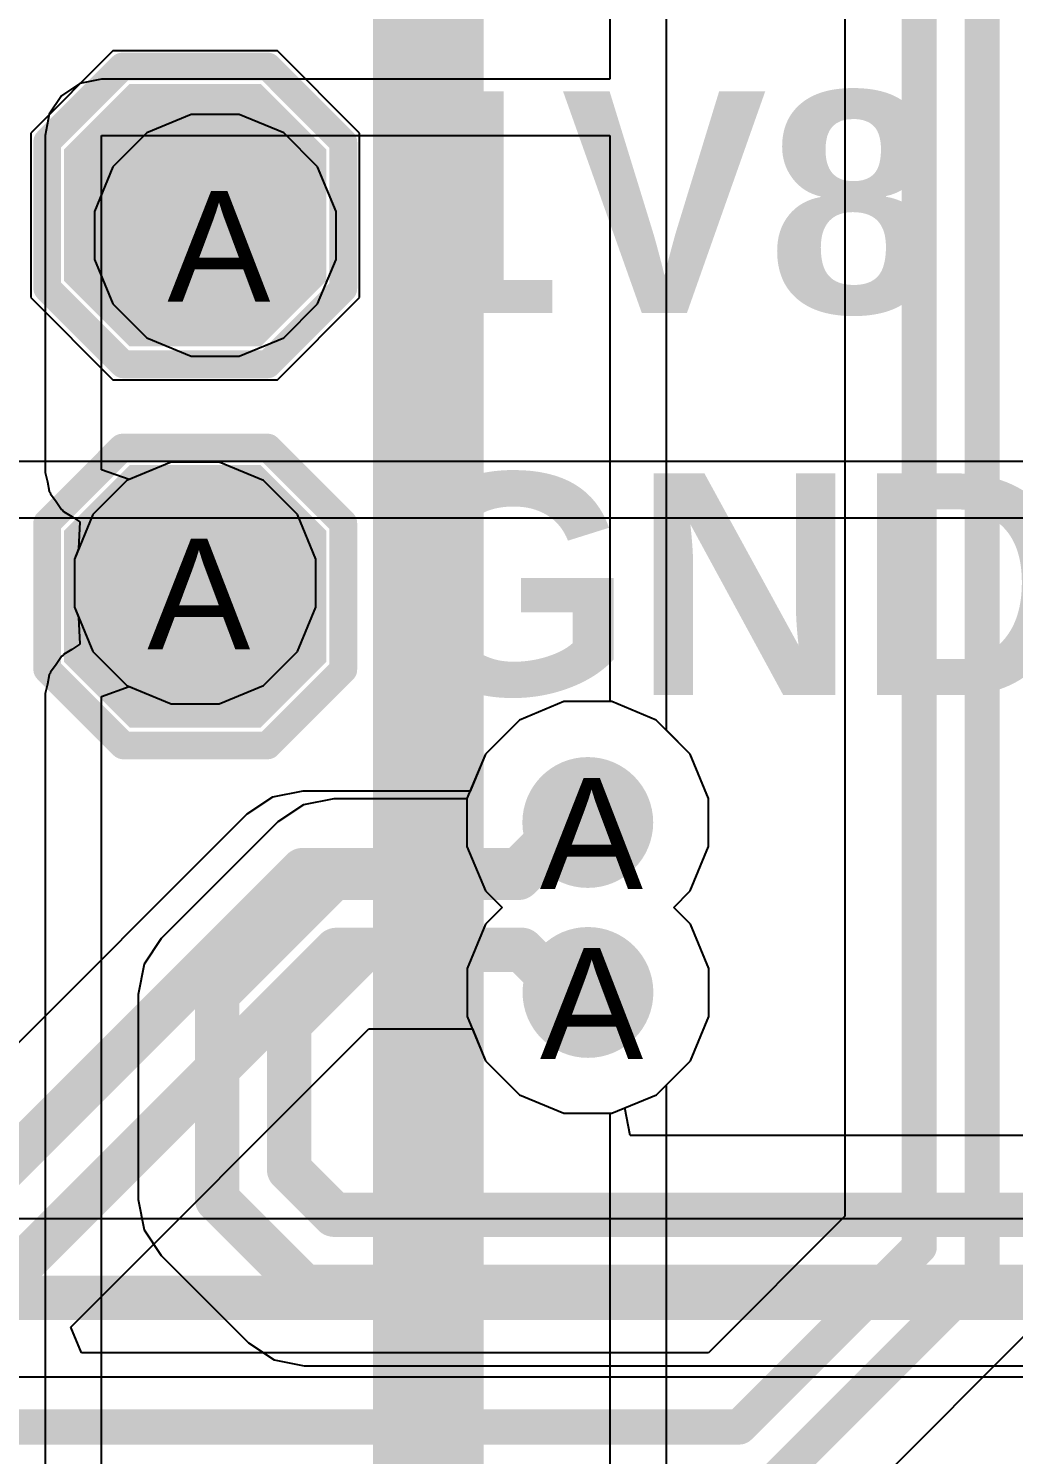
# Model space of a CAD drawing. Header units: inches. Extents: x 0 to 5271, y 0 to 5417.
# Drawn here: x 30.78 to 35.3, y 85.01 to 91.55 of the extents above; entities that cross this region are included whole.
import ezdxf

# ---------------------------------------------------------------- set-up
doc = ezdxf.new("R2010")
doc.units = ezdxf.units.IN
for name, color, linetype in [('Bottom Layer', 5, 'Continuous'), ('Drill Drawing', 1, 'Continuous'), ('L2_GND1', 16, 'Continuous'), ('L3_SIG1', 76, 'Continuous'), ('L4_PWR', 90, 'Continuous'), ('L5_GND2', 156, 'Continuous'), ('L6_SIG2', 130, 'Continuous'), ('L7_GND3', 216, 'Continuous'), ('Top Layer', 1, 'Continuous'), ('Top Overlay', 2, 'Continuous'), ('Top Paste', 8, 'Continuous'), ('Top Solder', 216, 'Continuous'), ('Via Holes', 16, 'Continuous')]:
    doc.layers.add(name, color=color, linetype=linetype)
doc.styles.add('Arial', font='', dxfattribs={"height": 0.2})
doc.styles.add('Arial_Bold', font='', dxfattribs={"height": 0.2})
doc.styles.get('Arial').set_extended_font_data('Arial')
doc.styles.get('Arial_Bold').set_extended_font_data('Arial', bold=True)

# ---------------------------------------------------------------- blocks, each defined once
blk = doc.blocks.new('T____________0_5___202')
at = {"layer": 'Top Layer'}
blk.add_hatch(color=1, dxfattribs=at).paths.add_polyline_path([(0.25, 0.5), (-0.25, 0.5), (-0.5, 0.25), (-0.5, -0.25), (-0.25, -0.5), (0.25, -0.5), (0.5, -0.25), (0.5, 0.25)])
at = {"layer": 'Top Paste'}
blk.add_hatch(color=8, dxfattribs=at).paths.add_polyline_path([(0.25, 0.5), (-0.25, 0.5), (-0.5, 0.25), (-0.5, -0.25), (-0.25, -0.5), (0.25, -0.5), (0.5, -0.25), (0.5, 0.25)])
at = {"layer": 'Top Solder'}
blk.add_hatch(color=216, dxfattribs=at).paths.add_polyline_path([(0.3008, 0.6016), (-0.3008, 0.6016), (-0.6016, 0.3008), (-0.6016, -0.3008), (-0.3008, -0.6016), (0.3008, -0.6016), (0.6016, -0.3008), (0.6016, 0.3008)])
at = {"layer": 'Top Overlay'}
for points in [[(-0.6818, 0.3331, 0.127, 0.127, 0), (-0.3355, 0.6795, 0.127, 0.127, 0)], [(0.3365, 0.6795, 0.127, 0.127, 0), (-0.3355, 0.6795, 0.127, 0.127, 0)], [(0.6837, 0.3323, 0.127, 0.127, 0), (0.3365, 0.6795, 0.127, 0.127, 0)], [(-0.6818, -0.3342, 0.127, 0.127, 0), (-0.6818, 0.3331, 0.127, 0.127, 0)], [(0.6837, -0.3298, 0.127, 0.127, 0), (0.6837, 0.3323, 0.127, 0.127, 0)], [(-0.3374, -0.6786, 0.127, 0.127, 0), (-0.6818, -0.3342, 0.127, 0.127, 0)], [(0.3349, -0.6786, 0.127, 0.127, 0), (0.6837, -0.3298, 0.127, 0.127, 0)], [(0.3349, -0.6786, 0.127, 0.127, 0), (-0.3374, -0.6786, 0.127, 0.127, 0)]]:
    blk.add_lwpolyline(points, format="xyseb", dxfattribs=at)
for points in [[(-0.3673, 0.6795, 0.0635, 0.0635, 1), (-0.3038, 0.6795, 0.0635, 0.0635, 1)], [(-0.3673, 0.6795, 0.0635, 0.0635, 1), (-0.3038, 0.6795, 0.0635, 0.0635, 1)], [(0.3047, 0.6795, 0.0635, 0.0635, 1), (0.3682, 0.6795, 0.0635, 0.0635, 1)], [(0.3047, 0.6795, 0.0635, 0.0635, 1), (0.3682, 0.6795, 0.0635, 0.0635, 1)], [(-0.7136, 0.3331, 0.0635, 0.0635, 1), (-0.6501, 0.3331, 0.0635, 0.0635, 1)], [(-0.7136, 0.3331, 0.0635, 0.0635, 1), (-0.6501, 0.3331, 0.0635, 0.0635, 1)], [(0.6519, 0.3323, 0.0635, 0.0635, 1), (0.7154, 0.3323, 0.0635, 0.0635, 1)], [(0.6519, 0.3323, 0.0635, 0.0635, 1), (0.7154, 0.3323, 0.0635, 0.0635, 1)], [(-0.7136, -0.3342, 0.0635, 0.0635, 1), (-0.6501, -0.3342, 0.0635, 0.0635, 1)], [(-0.7136, -0.3342, 0.0635, 0.0635, 1), (-0.6501, -0.3342, 0.0635, 0.0635, 1)], [(0.6519, -0.3298, 0.0635, 0.0635, 1), (0.7154, -0.3298, 0.0635, 0.0635, 1)], [(0.6519, -0.3298, 0.0635, 0.0635, 1), (0.7154, -0.3298, 0.0635, 0.0635, 1)], [(-0.3692, -0.6786, 0.0635, 0.0635, 1), (-0.3057, -0.6786, 0.0635, 0.0635, 1)], [(-0.3692, -0.6786, 0.0635, 0.0635, 1), (-0.3057, -0.6786, 0.0635, 0.0635, 1)], [(0.3031, -0.6786, 0.0635, 0.0635, 1), (0.3666, -0.6786, 0.0635, 0.0635, 1)], [(0.3031, -0.6786, 0.0635, 0.0635, 1), (0.3666, -0.6786, 0.0635, 0.0635, 1)]]:
    blk.add_lwpolyline(points, format="xyseb", close=True, dxfattribs=at)
blk = doc.blocks.new('T____________0_5___203')
at = {"layer": 'Top Layer'}
blk.add_hatch(color=1, dxfattribs=at).paths.add_polyline_path([(0.25, 0.5), (-0.25, 0.5), (-0.5, 0.25), (-0.5, -0.25), (-0.25, -0.5), (0.25, -0.5), (0.5, -0.25), (0.5, 0.25)])
at = {"layer": 'Top Paste'}
blk.add_hatch(color=8, dxfattribs=at).paths.add_polyline_path([(0.25, 0.5), (-0.25, 0.5), (-0.5, 0.25), (-0.5, -0.25), (-0.25, -0.5), (0.25, -0.5), (0.5, -0.25), (0.5, 0.25)])
at = {"layer": 'Top Solder'}
blk.add_hatch(color=216, dxfattribs=at).paths.add_polyline_path([(0.3008, 0.6016), (-0.3008, 0.6016), (-0.6016, 0.3008), (-0.6016, -0.3008), (-0.3008, -0.6016), (0.3008, -0.6016), (0.6016, -0.3008), (0.6016, 0.3008)])
at = {"layer": 'Top Overlay'}
for points in [[(-0.6819, 0.3331, 0.127, 0.127, 0), (-0.3355, 0.6795, 0.127, 0.127, 0)], [(0.3365, 0.6795, 0.127, 0.127, 0), (-0.3355, 0.6795, 0.127, 0.127, 0)], [(0.6836, 0.3323, 0.127, 0.127, 0), (0.3365, 0.6795, 0.127, 0.127, 0)], [(-0.6819, -0.3342, 0.127, 0.127, 0), (-0.6819, 0.3331, 0.127, 0.127, 0)], [(0.6836, -0.3298, 0.127, 0.127, 0), (0.6836, 0.3323, 0.127, 0.127, 0)], [(-0.3374, -0.6786, 0.127, 0.127, 0), (-0.6819, -0.3342, 0.127, 0.127, 0)], [(0.3349, -0.6786, 0.127, 0.127, 0), (0.6836, -0.3298, 0.127, 0.127, 0)], [(0.3349, -0.6786, 0.127, 0.127, 0), (-0.3374, -0.6786, 0.127, 0.127, 0)]]:
    blk.add_lwpolyline(points, format="xyseb", dxfattribs=at)
for points in [[(-0.3673, 0.6795, 0.0635, 0.0635, 1), (-0.3038, 0.6795, 0.0635, 0.0635, 1)], [(-0.3673, 0.6795, 0.0635, 0.0635, 1), (-0.3038, 0.6795, 0.0635, 0.0635, 1)], [(0.3048, 0.6795, 0.0635, 0.0635, 1), (0.3683, 0.6795, 0.0635, 0.0635, 1)], [(0.3048, 0.6795, 0.0635, 0.0635, 1), (0.3683, 0.6795, 0.0635, 0.0635, 1)], [(-0.7136, 0.3331, 0.0635, 0.0635, 1), (-0.6501, 0.3331, 0.0635, 0.0635, 1)], [(-0.7136, 0.3331, 0.0635, 0.0635, 1), (-0.6501, 0.3331, 0.0635, 0.0635, 1)], [(0.6519, 0.3323, 0.0635, 0.0635, 1), (0.7154, 0.3323, 0.0635, 0.0635, 1)], [(0.6519, 0.3323, 0.0635, 0.0635, 1), (0.7154, 0.3323, 0.0635, 0.0635, 1)], [(-0.7136, -0.3342, 0.0635, 0.0635, 1), (-0.6501, -0.3342, 0.0635, 0.0635, 1)], [(-0.7136, -0.3342, 0.0635, 0.0635, 1), (-0.6501, -0.3342, 0.0635, 0.0635, 1)], [(0.6519, -0.3298, 0.0635, 0.0635, 1), (0.7154, -0.3298, 0.0635, 0.0635, 1)], [(0.6519, -0.3298, 0.0635, 0.0635, 1), (0.7154, -0.3298, 0.0635, 0.0635, 1)], [(-0.3691, -0.6786, 0.0635, 0.0635, 1), (-0.3056, -0.6786, 0.0635, 0.0635, 1)], [(-0.3691, -0.6786, 0.0635, 0.0635, 1), (-0.3056, -0.6786, 0.0635, 0.0635, 1)], [(0.3031, -0.6786, 0.0635, 0.0635, 1), (0.3666, -0.6786, 0.0635, 0.0635, 1)], [(0.3031, -0.6786, 0.0635, 0.0635, 1), (0.3666, -0.6786, 0.0635, 0.0635, 1)]]:
    blk.add_lwpolyline(points, format="xyseb", close=True, dxfattribs=at)

msp = doc.modelspace()

# ---------------------------------------------------------------- hatches: boundary and pattern name
at = {"layer": 'Bottom Layer'}
h = msp.add_hatch(color=5, dxfattribs=at)
edge = h.paths.add_edge_path()
edge.add_arc((31.6369, 90.5967), 0.3, 0, 360)
h = msp.add_hatch(color=5, dxfattribs=at)
edge = h.paths.add_edge_path()
edge.add_arc((31.5447, 89.0025), 0.3, 0, 360)
h = msp.add_hatch(color=5, dxfattribs=at)
edge = h.paths.add_edge_path()
edge.add_arc((33.3454, 87.9046), 0.3, 0, 360)
h = msp.add_hatch(color=5, dxfattribs=at)
edge = h.paths.add_edge_path()
edge.add_arc((33.3462, 87.1253), 0.3, 0, 360)
at = {"layer": 'L2_GND1'}
h = msp.add_hatch(color=16, dxfattribs=at)
edge = h.paths.add_edge_path()
edge.add_arc((31.6369, 90.5967), 0.3, 0, 360)
h = msp.add_hatch(color=16, dxfattribs=at)
edge = h.paths.add_edge_path()
edge.add_arc((31.5447, 89.0025), 0.3, 0, 360)
h = msp.add_hatch(color=16, dxfattribs=at)
edge = h.paths.add_edge_path()
edge.add_arc((33.3454, 87.9046), 0.3, 0, 360)
h = msp.add_hatch(color=16, dxfattribs=at)
edge = h.paths.add_edge_path()
edge.add_arc((33.3462, 87.1253), 0.3, 0, 360)
at = {"layer": 'L3_SIG1'}
h = msp.add_hatch(color=76, dxfattribs=at)
edge = h.paths.add_edge_path()
edge.add_arc((31.6369, 90.5967), 0.3, 0, 360)
h = msp.add_hatch(color=76, dxfattribs=at)
edge = h.paths.add_edge_path()
edge.add_arc((31.5447, 89.0025), 0.3, 0, 360)
h = msp.add_hatch(color=76, dxfattribs=at)
edge = h.paths.add_edge_path()
edge.add_arc((33.3454, 87.9046), 0.3, 0, 360)
h = msp.add_hatch(color=76, dxfattribs=at)
edge = h.paths.add_edge_path()
edge.add_arc((33.3462, 87.1253), 0.3, 0, 360)
at = {"layer": 'L4_PWR'}
h = msp.add_hatch(color=90, dxfattribs=at)
edge = h.paths.add_edge_path()
edge.add_arc((31.6369, 90.5967), 0.3, 0, 360)
h = msp.add_hatch(color=90, dxfattribs=at)
edge = h.paths.add_edge_path()
edge.add_arc((31.5447, 89.0025), 0.3, 0, 360)
h = msp.add_hatch(color=90, dxfattribs=at)
edge = h.paths.add_edge_path()
edge.add_arc((33.3454, 87.9046), 0.3, 0, 360)
h = msp.add_hatch(color=90, dxfattribs=at)
edge = h.paths.add_edge_path()
edge.add_arc((33.3462, 87.1253), 0.3, 0, 360)
at = {"layer": 'L5_GND2'}
h = msp.add_hatch(color=156, dxfattribs=at)
edge = h.paths.add_edge_path()
edge.add_arc((31.6369, 90.5967), 0.3, 0, 360)
h = msp.add_hatch(color=156, dxfattribs=at)
edge = h.paths.add_edge_path()
edge.add_arc((31.5447, 89.0025), 0.3, 0, 360)
h = msp.add_hatch(color=156, dxfattribs=at)
edge = h.paths.add_edge_path()
edge.add_arc((33.3454, 87.9046), 0.3, 0, 360)
h = msp.add_hatch(color=156, dxfattribs=at)
edge = h.paths.add_edge_path()
edge.add_arc((33.3462, 87.1253), 0.3, 0, 360)
at = {"layer": 'L6_SIG2'}
h = msp.add_hatch(color=130, dxfattribs=at)
edge = h.paths.add_edge_path()
edge.add_arc((31.6369, 90.5967), 0.3, 0, 360)
h = msp.add_hatch(color=130, dxfattribs=at)
edge = h.paths.add_edge_path()
edge.add_arc((31.5447, 89.0025), 0.3, 0, 360)
h = msp.add_hatch(color=130, dxfattribs=at)
edge = h.paths.add_edge_path()
edge.add_arc((33.3454, 87.9046), 0.3, 0, 360)
h = msp.add_hatch(color=130, dxfattribs=at)
edge = h.paths.add_edge_path()
edge.add_arc((33.3462, 87.1253), 0.3, 0, 360)
at = {"layer": 'L7_GND3'}
h = msp.add_hatch(color=216, dxfattribs=at)
edge = h.paths.add_edge_path()
edge.add_arc((31.6369, 90.5967), 0.3, 0, 360)
h = msp.add_hatch(color=216, dxfattribs=at)
edge = h.paths.add_edge_path()
edge.add_arc((31.5447, 89.0025), 0.3, 0, 360)
h = msp.add_hatch(color=216, dxfattribs=at)
edge = h.paths.add_edge_path()
edge.add_arc((33.3454, 87.9046), 0.3, 0, 360)
h = msp.add_hatch(color=216, dxfattribs=at)
edge = h.paths.add_edge_path()
edge.add_arc((33.3462, 87.1253), 0.3, 0, 360)
at = {"layer": 'Top Layer'}
h = msp.add_hatch(color=1, dxfattribs=at)
edge = h.paths.add_edge_path()
edge.add_arc((31.6369, 90.5967), 0.3, 0, 360)
h = msp.add_hatch(color=1, dxfattribs=at)
edge = h.paths.add_edge_path()
edge.add_arc((31.5447, 89.0025), 0.3, 0, 360)
h = msp.add_hatch(color=1, dxfattribs=at)
edge = h.paths.add_edge_path()
edge.add_arc((33.3454, 87.9046), 0.3, 0, 360)
h = msp.add_hatch(color=1, dxfattribs=at)
edge = h.paths.add_edge_path()
edge.add_arc((33.3462, 87.1253), 0.3, 0, 360)
at = {"layer": 'Via Holes'}
h = msp.add_hatch(color=7, dxfattribs=at)
edge = h.paths.add_edge_path()
edge.add_arc((31.6369, 90.5967), 0.15, 0, 360)
h = msp.add_hatch(color=7, dxfattribs=at)
edge = h.paths.add_edge_path()
edge.add_arc((31.5447, 89.0025), 0.15, 0, 360)
h = msp.add_hatch(color=7, dxfattribs=at)
edge = h.paths.add_edge_path()
edge.add_arc((33.3454, 87.9046), 0.15, 0, 360)
h = msp.add_hatch(color=7, dxfattribs=at)
edge = h.paths.add_edge_path()
edge.add_arc((33.3462, 87.1253), 0.15, 0, 360)

# ---------------------------------------------------------------- linework, layer by layer
at = {"layer": 'Bottom Layer'}
for p, q in [((31.5267, 91.1507), (31.3231, 91.0664)), ((31.7471, 91.1507), (31.5267, 91.1507)), ((31.9507, 91.0664), (31.7471, 91.1507)), ((31.3231, 91.0664), (31.1672, 90.9106)), ((32.1065, 90.9106), (31.9507, 91.0664)), ((31.1672, 90.9106), (31.0829, 90.7069)), ((32.1909, 90.7069), (32.1065, 90.9106)), ((31.0829, 90.7069), (31.0829, 90.4865)), ((32.1909, 90.4865), (32.1909, 90.7069)), ((31.0829, 90.4865), (31.1672, 90.2829)), ((32.1065, 90.2829), (32.1909, 90.4865)), ((31.1672, 90.2829), (31.3231, 90.1271)), ((31.9507, 90.1271), (32.1065, 90.2829)), ((31.3231, 90.1271), (31.5267, 90.0427)), ((31.7471, 90.0427), (31.9507, 90.1271)), ((31.5267, 90.0427), (31.7471, 90.0427)), ((33.2352, 88.4586), (33.0316, 88.3743)), ((33.4556, 88.4586), (33.2352, 88.4586)), ((33.6592, 88.3743), (33.4556, 88.4586)), ((33.0316, 88.3743), (32.8757, 88.2184)), ((33.8151, 88.2184), (33.6592, 88.3743)), ((32.8757, 88.2184), (32.7914, 88.0148)), ((33.8994, 88.0148), (33.8151, 88.2184)), ((32.1802, 88.0134), (32.0414, 87.9858)), ((32.7914, 88.0134), (32.1802, 88.0134)), ((32.1802, 88.0134), (32.1802, 88.0134)), ((32.7914, 88.0148), (32.7914, 88.0134)), ((33.8994, 87.7944), (33.8994, 88.0148)), ((32.0414, 87.9858), (31.9238, 87.9072)), ((31.9238, 87.9072), (31.3891, 87.3725)), ((31.9238, 87.9072), (31.9238, 87.9072)), ((33.8151, 87.5908), (33.8994, 87.7944)), ((33.7396, 87.5153), (33.8151, 87.5908)), ((33.8159, 87.4391), (33.7396, 87.5153)), ((33.9002, 87.2355), (33.8159, 87.4391)), ((31.3891, 87.3725), (31.3105, 87.2548)), ((31.3105, 87.2548), (31.2829, 87.1161)), ((33.9002, 87.0151), (33.9002, 87.2355)), ((31.2829, 87.1161), (31.2829, 87.1161)), ((31.2829, 87.1161), (31.2829, 86.1754)), ((33.8159, 86.8114), (33.9002, 87.0151)), ((33.66, 86.6556), (33.8159, 86.8114)), ((33.5151, 86.5956), (33.66, 86.6556)), ((33.5403, 86.4686), (33.5151, 86.5956)), ((36.4793, 86.4686), (33.5403, 86.4686)), ((31.2829, 86.1754), (31.2829, 86.1754)), ((31.2829, 86.1754), (31.3105, 86.0367)), ((31.3105, 86.0367), (31.3891, 85.919)), ((31.3891, 85.919), (31.7886, 85.5194)), ((31.7886, 85.5194), (31.7887, 85.5194)), ((31.7887, 85.5194), (31.9063, 85.4408)), ((31.9063, 85.4408), (32.045, 85.4132)), ((32.045, 85.4132), (32.045, 85.4132)), ((32.045, 85.4132), (39.342, 85.4132))]:
    msp.add_line(p, q, dxfattribs=at)
for points in [[(33.028, 87.6508, 0.2032, 0.2032, 0), (33.2817, 87.9046, 0.2032, 0.2032, 0)], [(33.2817, 87.9046, 0.2032, 0.2032, 0), (33.3454, 87.9046, 0.2032, 0.2032, 0)], [(31.6454, 87.1161, 0.2032, 0.2032, 0), (32.1802, 87.6508, 0.2032, 0.2032, 0)], [(32.1802, 87.6508, 0.2032, 0.2032, 0), (33.028, 87.6508, 0.2032, 0.2032, 0)], [(31.9756, 86.9793, 0.2032, 0.2032, 0), (32.3169, 87.3206, 0.2032, 0.2032, 0)], [(32.3169, 87.3206, 0.2032, 0.2032, 0), (33.0435, 87.3206, 0.2032, 0.2032, 0)], [(33.0435, 87.3206, 0.2032, 0.2032, 0), (33.2388, 87.1253, 0.2032, 0.2032, 0)], [(33.2388, 87.1253, 0.2032, 0.2032, 0), (33.3462, 87.1253, 0.2032, 0.2032, 0)], [(31.6454, 86.1754, 0.2032, 0.2032, 0), (31.6454, 87.1161, 0.2032, 0.2032, 0)], [(31.9756, 86.3122, 0.2032, 0.2032, 0), (31.9756, 86.9793, 0.2032, 0.2032, 0)], [(31.9756, 86.3122, 0.2032, 0.2032, 0), (32.1818, 86.106, 0.2032, 0.2032, 0)], [(31.6454, 86.1754, 0.2032, 0.2032, 0), (32.045, 85.7758, 0.2032, 0.2032, 0)], [(32.1818, 86.106, 0.2032, 0.2032, 0), (39.629, 86.106, 0.2032, 0.2032, 0)], [(32.045, 85.7758, 0.2032, 0.2032, 0), (39.4922, 85.7758, 0.2032, 0.2032, 0)]]:
    msp.add_lwpolyline(points, format="xyseb", dxfattribs=at)
for points in [[(33.2309, 87.9046, 0.1016, 0.1016, 1), (33.3325, 87.9046, 0.1016, 0.1016, 1)], [(33.2309, 87.9046, 0.1016, 0.1016, 1), (33.3325, 87.9046, 0.1016, 0.1016, 1)], [(33.2946, 87.9046, 0.1016, 0.1016, 1), (33.3962, 87.9046, 0.1016, 0.1016, 1)], [(32.1294, 87.6508, 0.1016, 0.1016, 1), (32.231, 87.6508, 0.1016, 0.1016, 1)], [(32.1294, 87.6508, 0.1016, 0.1016, 1), (32.231, 87.6508, 0.1016, 0.1016, 1)], [(32.9772, 87.6508, 0.1016, 0.1016, 1), (33.0788, 87.6508, 0.1016, 0.1016, 1)], [(32.9772, 87.6508, 0.1016, 0.1016, 1), (33.0788, 87.6508, 0.1016, 0.1016, 1)], [(32.2661, 87.3206, 0.1016, 0.1016, 1), (32.3677, 87.3206, 0.1016, 0.1016, 1)], [(32.2661, 87.3206, 0.1016, 0.1016, 1), (32.3677, 87.3206, 0.1016, 0.1016, 1)], [(32.9927, 87.3206, 0.1016, 0.1016, 1), (33.0943, 87.3206, 0.1016, 0.1016, 1)], [(32.9927, 87.3206, 0.1016, 0.1016, 1), (33.0943, 87.3206, 0.1016, 0.1016, 1)], [(33.188, 87.1253, 0.1016, 0.1016, 1), (33.2896, 87.1253, 0.1016, 0.1016, 1)], [(33.188, 87.1253, 0.1016, 0.1016, 1), (33.2896, 87.1253, 0.1016, 0.1016, 1)], [(33.2954, 87.1253, 0.1016, 0.1016, 1), (33.397, 87.1253, 0.1016, 0.1016, 1)], [(31.5946, 87.1161, 0.1016, 0.1016, 1), (31.6962, 87.1161, 0.1016, 0.1016, 1)], [(31.5946, 87.1161, 0.1016, 0.1016, 1), (31.6962, 87.1161, 0.1016, 0.1016, 1)], [(31.9248, 86.9793, 0.1016, 0.1016, 1), (32.0264, 86.9793, 0.1016, 0.1016, 1)], [(31.9248, 86.9793, 0.1016, 0.1016, 1), (32.0264, 86.9793, 0.1016, 0.1016, 1)], [(31.9248, 86.3122, 0.1016, 0.1016, 1), (32.0264, 86.3122, 0.1016, 0.1016, 1)], [(31.9248, 86.3122, 0.1016, 0.1016, 1), (32.0264, 86.3122, 0.1016, 0.1016, 1)], [(31.5946, 86.1754, 0.1016, 0.1016, 1), (31.6962, 86.1754, 0.1016, 0.1016, 1)], [(31.5946, 86.1754, 0.1016, 0.1016, 1), (31.6962, 86.1754, 0.1016, 0.1016, 1)], [(32.131, 86.106, 0.1016, 0.1016, 1), (32.2326, 86.106, 0.1016, 0.1016, 1)], [(32.131, 86.106, 0.1016, 0.1016, 1), (32.2326, 86.106, 0.1016, 0.1016, 1)], [(31.9942, 85.7758, 0.1016, 0.1016, 1), (32.0958, 85.7758, 0.1016, 0.1016, 1)], [(31.9942, 85.7758, 0.1016, 0.1016, 1), (32.0958, 85.7758, 0.1016, 0.1016, 1)]]:
    msp.add_lwpolyline(points, format="xyseb", close=True, dxfattribs=at)
at = {"layer": 'L2_GND1'}
for p, q in [((31.5267, 91.1507), (31.3231, 91.0664)), ((31.7471, 91.1507), (31.5267, 91.1507)), ((31.9507, 91.0664), (31.7471, 91.1507)), ((31.3231, 91.0664), (31.1672, 90.9106)), ((32.1065, 90.9106), (31.9507, 91.0664)), ((31.1672, 90.9106), (31.0829, 90.7069)), ((32.1909, 90.7069), (32.1065, 90.9106)), ((31.0829, 90.7069), (31.0829, 90.4865)), ((32.1909, 90.4865), (32.1909, 90.7069)), ((31.0829, 90.4865), (31.1672, 90.2829)), ((32.1065, 90.2829), (32.1909, 90.4865)), ((31.1672, 90.2829), (31.3231, 90.1271)), ((31.9507, 90.1271), (32.1065, 90.2829)), ((31.3231, 90.1271), (31.5267, 90.0427)), ((31.7471, 90.0427), (31.9507, 90.1271)), ((31.5267, 90.0427), (31.7471, 90.0427)), ((44.5172, 89.5604), (23.5297, 89.5604)), ((23.5297, 89.3014), (41.0267, 89.3014)), ((33.2352, 88.4586), (33.0316, 88.3743)), ((33.4556, 88.4586), (33.2352, 88.4586)), ((33.6592, 88.3743), (33.4556, 88.4586)), ((33.0316, 88.3743), (32.8757, 88.2184)), ((33.8151, 88.2184), (33.6592, 88.3743)), ((32.8757, 88.2184), (32.7914, 88.0148)), ((33.8994, 88.0148), (33.8151, 88.2184)), ((32.7914, 88.0148), (32.7914, 87.7944)), ((33.8994, 87.7944), (33.8994, 88.0148)), ((32.7914, 87.7944), (32.8757, 87.5908)), ((33.8151, 87.5908), (33.8994, 87.7944)), ((32.8757, 87.5908), (32.952, 87.5145)), ((33.7396, 87.5153), (33.8151, 87.5908)), ((32.952, 87.5145), (32.8765, 87.4391)), ((33.8159, 87.4391), (33.7396, 87.5153)), ((32.8765, 87.4391), (32.7922, 87.2355)), ((33.9002, 87.2355), (33.8159, 87.4391)), ((32.7922, 87.2355), (32.7922, 87.0151)), ((33.9002, 87.0151), (33.9002, 87.2355)), ((32.7922, 87.0151), (32.8765, 86.8114)), ((33.8159, 86.8114), (33.9002, 87.0151)), ((32.8765, 86.8114), (33.0324, 86.6556)), ((33.66, 86.6556), (33.8159, 86.8114)), ((33.0324, 86.6556), (33.236, 86.5713)), ((33.4564, 86.5713), (33.66, 86.6556)), ((33.236, 86.5713), (33.4564, 86.5713))]:
    msp.add_line(p, q, dxfattribs=at)
at = {"layer": 'L3_SIG1'}
for p, q in [((31.5267, 91.1507), (31.3231, 91.0664)), ((31.7471, 91.1507), (31.5267, 91.1507)), ((31.9507, 91.0664), (31.7471, 91.1507)), ((31.3231, 91.0664), (31.1672, 90.9106)), ((32.1065, 90.9106), (31.9507, 91.0664)), ((31.1672, 90.9106), (31.0829, 90.7069)), ((32.1909, 90.7069), (32.1065, 90.9106)), ((31.0829, 90.7069), (31.0829, 90.4865)), ((32.1909, 90.4865), (32.1909, 90.7069)), ((31.0829, 90.4865), (31.1672, 90.2829)), ((32.1065, 90.2829), (32.1909, 90.4865)), ((31.1672, 90.2829), (31.3231, 90.1271)), ((31.9507, 90.1271), (32.1065, 90.2829)), ((31.3231, 90.1271), (31.5267, 90.0427)), ((31.7471, 90.0427), (31.9507, 90.1271)), ((31.5267, 90.0427), (31.7471, 90.0427)), ((31.4345, 89.5565), (31.2308, 89.4722)), ((31.6549, 89.5565), (31.4345, 89.5565)), ((31.8585, 89.4722), (31.6549, 89.5565)), ((31.2308, 89.4722), (31.075, 89.3163)), ((32.0143, 89.3163), (31.8585, 89.4722)), ((31.075, 89.3163), (30.9907, 89.1127)), ((32.0987, 89.1127), (32.0143, 89.3163)), ((30.9907, 89.1127), (30.9907, 88.8923)), ((32.0987, 88.8923), (32.0987, 89.1127)), ((30.9907, 88.8923), (31.075, 88.6887)), ((32.0143, 88.6887), (32.0987, 88.8923)), ((31.075, 88.6887), (31.2308, 88.5328)), ((31.8585, 88.5328), (32.0143, 88.6887)), ((31.2308, 88.5328), (31.4345, 88.4485)), ((31.6549, 88.4485), (31.8585, 88.5328)), ((31.4345, 88.4485), (31.6549, 88.4485)), ((33.2352, 88.4586), (33.0316, 88.3743)), ((33.4556, 88.4586), (33.2352, 88.4586)), ((33.6592, 88.3743), (33.4556, 88.4586)), ((33.0316, 88.3743), (32.8757, 88.2184)), ((33.8151, 88.2184), (33.6592, 88.3743)), ((32.8757, 88.2184), (32.7914, 88.0148)), ((33.8994, 88.0148), (33.8151, 88.2184)), ((32.7914, 88.0148), (32.7914, 87.7944)), ((33.8994, 87.7944), (33.8994, 88.0148)), ((32.7914, 87.7944), (32.8757, 87.5908)), ((33.8151, 87.5908), (33.8994, 87.7944)), ((32.8757, 87.5908), (32.952, 87.5145)), ((33.7396, 87.5153), (33.8151, 87.5908)), ((32.952, 87.5145), (32.8765, 87.4391)), ((33.8159, 87.4391), (33.7396, 87.5153)), ((32.8765, 87.4391), (32.7922, 87.2355)), ((33.9002, 87.2355), (33.8159, 87.4391)), ((32.7922, 87.2355), (32.7922, 87.0151)), ((33.9002, 87.0151), (33.9002, 87.2355)), ((32.7922, 87.0151), (32.8765, 86.8114)), ((33.8159, 86.8114), (33.9002, 87.0151)), ((32.8765, 86.8114), (33.0324, 86.6556)), ((33.66, 86.6556), (33.8159, 86.8114)), ((33.0324, 86.6556), (33.236, 86.5713)), ((33.4564, 86.5713), (33.66, 86.6556)), ((33.236, 86.5713), (33.4564, 86.5713))]:
    msp.add_line(p, q, dxfattribs=at)
msp.add_lwpolyline([(32.6136, 81.8896, 0.508, 0.508, 0), (32.6136, 91.9872, 0.508, 0.508, 0)], format="xyseb", dxfattribs=at)
at = {"layer": 'L4_PWR'}
for p, q in [((33.4468, 92.4103), (33.4468, 91.313)), ((33.7058, 88.3277), (33.7058, 92.4103)), ((31.0159, 91.2933), (30.9319, 91.2372)), ((31.115, 91.313), (31.0159, 91.2933)), ((33.4468, 91.313), (31.115, 91.313)), ((30.9319, 91.2372), (30.8757, 91.1532)), ((30.8757, 91.1532), (30.856, 91.054)), ((30.856, 91.054), (30.856, 89.5222)), ((31.115, 89.5222), (31.115, 91.054)), ((31.115, 91.054), (33.4468, 91.054)), ((33.4468, 91.054), (33.4468, 88.4586)), ((30.856, 89.5222), (30.8573, 89.5159)), ((30.8573, 89.5159), (30.8563, 89.5096)), ((31.242, 89.4768), (31.115, 89.5222)), ((31.4345, 89.5565), (31.242, 89.4768)), ((31.6549, 89.5565), (31.4345, 89.5565)), ((31.8585, 89.4722), (31.6549, 89.5565)), ((30.8563, 89.5096), (30.8671, 89.4666)), ((30.8671, 89.4666), (30.8757, 89.4231)), ((32.0143, 89.3163), (31.8585, 89.4722)), ((30.8757, 89.4231), (30.8793, 89.4178)), ((30.8793, 89.4178), (30.8809, 89.4116)), ((30.8809, 89.4116), (30.9073, 89.376)), ((30.9073, 89.376), (30.9319, 89.3391)), ((30.9319, 89.3391), (30.9372, 89.3356)), ((30.9372, 89.3356), (30.941, 89.3304)), ((30.941, 89.3304), (30.979, 89.3076)), ((32.0987, 89.1127), (32.0143, 89.3163)), ((30.979, 89.3076), (31.0159, 89.283)), ((31.0159, 89.283), (31.0101, 89.1597)), ((31.0101, 89.1597), (30.9907, 89.1127)), ((30.9907, 89.1127), (30.9907, 88.8923)), ((32.0987, 88.8923), (32.0987, 89.1127)), ((30.9907, 88.8923), (31.0101, 88.8453)), ((32.0143, 88.6887), (32.0987, 88.8923)), ((31.0101, 88.8453), (31.0159, 88.722)), ((30.9319, 88.6659), (30.9073, 88.629)), ((30.9372, 88.6694), (30.9319, 88.6659)), ((30.941, 88.6746), (30.9372, 88.6694)), ((30.979, 88.6974), (30.941, 88.6746)), ((31.0159, 88.722), (30.979, 88.6974)), ((31.8585, 88.5328), (32.0143, 88.6887)), ((30.9073, 88.629), (30.8809, 88.5934)), ((30.8671, 88.5384), (30.8563, 88.4954)), ((30.8757, 88.5819), (30.8671, 88.5384)), ((30.8793, 88.5872), (30.8757, 88.5819)), ((30.8809, 88.5934), (30.8793, 88.5872)), ((31.6549, 88.4485), (31.8585, 88.5328)), ((30.8573, 88.4891), (30.856, 88.4827)), ((30.856, 88.4827), (30.856, 68.966)), ((30.8563, 88.4954), (30.8573, 88.4891)), ((31.115, 88.4827), (31.242, 88.5282)), ((31.115, 68.707), (31.115, 88.4827)), ((31.242, 88.5282), (31.4345, 88.4485)), ((31.4345, 88.4485), (31.6549, 88.4485)), ((33.2352, 88.4586), (33.0316, 88.3743)), ((33.4468, 88.4586), (33.2352, 88.4586)), ((33.0316, 88.3743), (32.8757, 88.2184)), ((33.8151, 88.2184), (33.7058, 88.3277)), ((32.8757, 88.2184), (32.7914, 88.0148)), ((33.8994, 88.0148), (33.8151, 88.2184)), ((32.7914, 88.0148), (32.7914, 87.7944)), ((33.8994, 87.7944), (33.8994, 88.0148)), ((32.7914, 87.7944), (32.8757, 87.5908)), ((33.8151, 87.5908), (33.8994, 87.7944)), ((32.8757, 87.5908), (32.952, 87.5145)), ((33.7396, 87.5153), (33.8151, 87.5908)), ((32.952, 87.5145), (32.8765, 87.4391)), ((33.8159, 87.4391), (33.7396, 87.5153)), ((32.8765, 87.4391), (32.7922, 87.2355)), ((33.9002, 87.2355), (33.8159, 87.4391)), ((32.7922, 87.2355), (32.7922, 87.0151)), ((33.9002, 87.0151), (33.9002, 87.2355)), ((32.7922, 87.0151), (32.8765, 86.8114)), ((33.8159, 86.8114), (33.9002, 87.0151)), ((32.8765, 86.8114), (33.0324, 86.6556)), ((33.7058, 86.7014), (33.8159, 86.8114)), ((33.7058, 83.9971), (33.7058, 86.7014)), ((33.0324, 86.6556), (33.236, 86.5713)), ((33.236, 86.5713), (33.4468, 86.5713)), ((33.4468, 86.5713), (33.4468, 83.9971))]:
    msp.add_line(p, q, dxfattribs=at)
at = {"layer": 'L5_GND2'}
for p, q in [((31.5267, 91.1507), (31.3231, 91.0664)), ((31.7471, 91.1507), (31.5267, 91.1507)), ((31.9507, 91.0664), (31.7471, 91.1507)), ((31.3231, 91.0664), (31.1672, 90.9106)), ((32.1065, 90.9106), (31.9507, 91.0664)), ((31.1672, 90.9106), (31.0829, 90.7069)), ((32.1909, 90.7069), (32.1065, 90.9106)), ((31.0829, 90.7069), (31.0829, 90.4865)), ((32.1909, 90.4865), (32.1909, 90.7069)), ((31.0829, 90.4865), (31.1672, 90.2829)), ((32.1065, 90.2829), (32.1909, 90.4865)), ((31.1672, 90.2829), (31.3231, 90.1271)), ((31.9507, 90.1271), (32.1065, 90.2829)), ((31.3231, 90.1271), (31.5267, 90.0427)), ((31.7471, 90.0427), (31.9507, 90.1271)), ((31.5267, 90.0427), (31.7471, 90.0427)), ((33.2352, 88.4586), (33.0316, 88.3743)), ((33.4556, 88.4586), (33.2352, 88.4586)), ((33.6592, 88.3743), (33.4556, 88.4586)), ((33.0316, 88.3743), (32.8757, 88.2184)), ((33.8151, 88.2184), (33.6592, 88.3743)), ((32.8757, 88.2184), (32.7914, 88.0148)), ((33.8994, 88.0148), (33.8151, 88.2184)), ((32.7914, 88.0148), (32.7914, 87.7944)), ((33.8994, 87.7944), (33.8994, 88.0148)), ((32.7914, 87.7944), (32.8757, 87.5908)), ((33.8151, 87.5908), (33.8994, 87.7944)), ((32.8757, 87.5908), (32.952, 87.5145)), ((33.7396, 87.5153), (33.8151, 87.5908)), ((32.952, 87.5145), (32.8765, 87.4391)), ((33.8159, 87.4391), (33.7396, 87.5153)), ((32.8765, 87.4391), (32.7922, 87.2355)), ((33.9002, 87.2355), (33.8159, 87.4391)), ((32.7922, 87.2355), (32.7922, 87.0151)), ((33.9002, 87.0151), (33.9002, 87.2355)), ((32.7922, 87.0151), (32.8765, 86.8114)), ((33.8159, 86.8114), (33.9002, 87.0151)), ((32.8765, 86.8114), (33.0324, 86.6556)), ((33.66, 86.6556), (33.8159, 86.8114)), ((33.0324, 86.6556), (33.236, 86.5713)), ((33.4564, 86.5713), (33.66, 86.6556)), ((33.236, 86.5713), (33.4564, 86.5713))]:
    msp.add_line(p, q, dxfattribs=at)
at = {"layer": 'L6_SIG2'}
for p, q in [((31.5267, 91.1507), (31.3231, 91.0664)), ((31.7471, 91.1507), (31.5267, 91.1507)), ((31.9507, 91.0664), (31.7471, 91.1507)), ((31.3231, 91.0664), (31.1672, 90.9106)), ((32.1065, 90.9106), (31.9507, 91.0664)), ((31.1672, 90.9106), (31.0829, 90.7069)), ((32.1909, 90.7069), (32.1065, 90.9106)), ((31.0829, 90.7069), (31.0829, 90.4865)), ((32.1909, 90.4865), (32.1909, 90.7069)), ((31.0829, 90.4865), (31.1672, 90.2829)), ((32.1065, 90.2829), (32.1909, 90.4865)), ((31.1672, 90.2829), (31.3231, 90.1271)), ((31.9507, 90.1271), (32.1065, 90.2829)), ((31.3231, 90.1271), (31.5267, 90.0427)), ((31.7471, 90.0427), (31.9507, 90.1271)), ((31.5267, 90.0427), (31.7471, 90.0427)), ((33.2352, 88.4586), (33.0316, 88.3743)), ((33.4556, 88.4586), (33.2352, 88.4586)), ((33.6592, 88.3743), (33.4556, 88.4586)), ((33.0316, 88.3743), (32.8757, 88.2184)), ((33.8151, 88.2184), (33.6592, 88.3743)), ((32.8757, 88.2184), (32.7914, 88.0148)), ((33.8994, 88.0148), (33.8151, 88.2184)), ((32.7914, 88.0148), (32.7914, 87.7944)), ((33.8994, 87.7944), (33.8994, 88.0148)), ((32.7914, 87.7944), (32.8757, 87.5908)), ((33.8151, 87.5908), (33.8994, 87.7944)), ((32.8757, 87.5908), (32.952, 87.5145)), ((33.7396, 87.5153), (33.8151, 87.5908)), ((32.952, 87.5145), (32.8765, 87.4391)), ((33.8159, 87.4391), (33.7396, 87.5153)), ((32.8765, 87.4391), (32.7922, 87.2355)), ((33.9002, 87.2355), (33.8159, 87.4391)), ((32.7922, 87.2355), (32.7922, 87.0151)), ((33.9002, 87.0151), (33.9002, 87.2355)), ((32.7922, 87.0151), (32.8765, 86.8114)), ((33.8159, 86.8114), (33.9002, 87.0151)), ((32.8765, 86.8114), (33.0324, 86.6556)), ((33.66, 86.6556), (33.8159, 86.8114)), ((33.0324, 86.6556), (33.236, 86.5713)), ((33.4564, 86.5713), (33.66, 86.6556)), ((33.236, 86.5713), (33.4564, 86.5713)), ((48.4604, 86.0876), (12.0583, 86.0876)), ((27.532, 85.3624), (48.3102, 85.3624))]:
    msp.add_line(p, q, dxfattribs=at)
msp.add_lwpolyline([(11.9081, 85.725, 0.2032, 0.2032, 0), (48.4604, 85.725, 0.2032, 0.2032, 0)], format="xyseb", dxfattribs=at)
at = {"layer": 'L7_GND3'}
for p, q in [((31.5267, 91.1507), (31.3231, 91.0664)), ((31.7471, 91.1507), (31.5267, 91.1507)), ((31.9507, 91.0664), (31.7471, 91.1507)), ((31.3231, 91.0664), (31.1672, 90.9106)), ((32.1065, 90.9106), (31.9507, 91.0664)), ((31.1672, 90.9106), (31.0829, 90.7069)), ((32.1909, 90.7069), (32.1065, 90.9106)), ((31.0829, 90.7069), (31.0829, 90.4865)), ((32.1909, 90.4865), (32.1909, 90.7069)), ((31.0829, 90.4865), (31.1672, 90.2829)), ((32.1065, 90.2829), (32.1909, 90.4865)), ((31.1672, 90.2829), (31.3231, 90.1271)), ((31.9507, 90.1271), (32.1065, 90.2829)), ((31.3231, 90.1271), (31.5267, 90.0427)), ((31.7471, 90.0427), (31.9507, 90.1271)), ((31.5267, 90.0427), (31.7471, 90.0427)), ((33.2352, 88.4586), (33.0316, 88.3743)), ((33.4556, 88.4586), (33.2352, 88.4586)), ((33.6592, 88.3743), (33.4556, 88.4586)), ((33.0316, 88.3743), (32.8757, 88.2184)), ((33.8151, 88.2184), (33.6592, 88.3743)), ((32.8757, 88.2184), (32.7914, 88.0148)), ((33.8994, 88.0148), (33.8151, 88.2184)), ((32.7914, 88.0148), (32.7914, 87.7944)), ((33.8994, 87.7944), (33.8994, 88.0148)), ((32.7914, 87.7944), (32.8757, 87.5908)), ((33.8151, 87.5908), (33.8994, 87.7944)), ((32.8757, 87.5908), (32.952, 87.5145)), ((33.7396, 87.5153), (33.8151, 87.5908)), ((32.952, 87.5145), (32.8765, 87.4391)), ((33.8159, 87.4391), (33.7396, 87.5153)), ((32.8765, 87.4391), (32.7922, 87.2355)), ((33.9002, 87.2355), (33.8159, 87.4391)), ((32.7922, 87.2355), (32.7922, 87.0151)), ((33.9002, 87.0151), (33.9002, 87.2355)), ((32.7922, 87.0151), (32.8765, 86.8114)), ((33.8159, 86.8114), (33.9002, 87.0151)), ((32.8765, 86.8114), (33.0324, 86.6556)), ((33.66, 86.6556), (33.8159, 86.8114)), ((33.0324, 86.6556), (33.236, 86.5713)), ((33.4564, 86.5713), (33.66, 86.6556)), ((33.236, 86.5713), (33.4564, 86.5713))]:
    msp.add_line(p, q, dxfattribs=at)
at = {"layer": 'Top Layer'}
for p, q in [((34.5249, 97.045), (34.5249, 86.0998)), ((31.1677, 91.4429), (30.7907, 91.0659)), ((31.9217, 91.4429), (31.1677, 91.4429)), ((32.2987, 91.0659), (31.9217, 91.4429)), ((30.7907, 91.0659), (30.7907, 90.3119)), ((32.2987, 90.3119), (32.2987, 91.0659)), ((30.7907, 90.3119), (31.1677, 89.9349)), ((31.9217, 89.9349), (32.2987, 90.3119)), ((31.1677, 89.9349), (31.9217, 89.9349)), ((33.2352, 88.4586), (33.0316, 88.3743)), ((33.4556, 88.4586), (33.2352, 88.4586)), ((33.6592, 88.3743), (33.4556, 88.4586)), ((33.0316, 88.3743), (32.8757, 88.2184)), ((33.8151, 88.2184), (33.6592, 88.3743)), ((32.8757, 88.2184), (32.8055, 88.0489)), ((33.8994, 88.0148), (33.8151, 88.2184)), ((31.899, 88.0213), (31.7814, 87.9427)), ((32.0378, 88.0489), (31.899, 88.0213)), ((32.8055, 88.0489), (32.0378, 88.0489)), ((32.0378, 88.0489), (32.0378, 88.0489)), ((33.8994, 87.7944), (33.8994, 88.0148)), ((31.7814, 87.9427), (30.1474, 86.3087)), ((33.8151, 87.5908), (33.8994, 87.7944)), ((33.7396, 87.5153), (33.8151, 87.5908)), ((33.8159, 87.4391), (33.7396, 87.5153)), ((33.9002, 87.2355), (33.8159, 87.4391)), ((33.9002, 87.0151), (33.9002, 87.2355)), ((33.8159, 86.8114), (33.9002, 87.0151)), ((30.975, 85.5908), (32.3419, 86.9577)), ((32.3419, 86.9577), (32.816, 86.9577)), ((32.816, 86.9577), (32.8765, 86.8114)), ((32.8765, 86.8114), (33.0324, 86.6556)), ((33.66, 86.6556), (33.8159, 86.8114)), ((33.0324, 86.6556), (33.236, 86.5713)), ((33.4564, 86.5713), (33.66, 86.6556)), ((33.236, 86.5713), (33.4564, 86.5713)), ((34.5249, 86.0998), (33.8986, 85.4735)), ((31.0236, 85.4735), (30.975, 85.5908)), ((34.4001, 84.6037), (35.3947, 85.5983)), ((33.8986, 85.4735), (31.0236, 85.4735))]:
    msp.add_line(p, q, dxfattribs=at)
for points in [[(34.8658, 85.9585, 0.1608, 0.1608, 0), (34.8658, 97.045, 0.1608, 0.1608, 0)], [(35.1536, 85.8393, 0.1608, 0.1608, 0), (35.1536, 96.9258, 0.1608, 0.1608, 0)], [(33.028, 87.6864, 0.2032, 0.2032, 0), (33.2462, 87.9046, 0.2032, 0.2032, 0)], [(33.2462, 87.9046, 0.2032, 0.2032, 0), (33.3454, 87.9046, 0.2032, 0.2032, 0)], [(30.2976, 85.9461, 0.2032, 0.2032, 0), (32.0378, 87.6864, 0.2032, 0.2032, 0)], [(32.0378, 87.6864, 0.2032, 0.2032, 0), (33.028, 87.6864, 0.2032, 0.2032, 0)], [(30.4237, 85.5522, 0.2032, 0.2032, 0), (32.1917, 87.3203, 0.2032, 0.2032, 0)], [(32.1917, 87.3203, 0.2032, 0.2032, 0), (33.0438, 87.3203, 0.2032, 0.2032, 0)], [(33.0438, 87.3203, 0.2032, 0.2032, 0), (33.2388, 87.1253, 0.2032, 0.2032, 0)], [(33.2388, 87.1253, 0.2032, 0.2032, 0), (33.3462, 87.1253, 0.2032, 0.2032, 0)], [(34.0398, 85.1326, 0.1608, 0.1608, 0), (34.8658, 85.9585, 0.1608, 0.1608, 0)], [(34.159, 84.8448, 0.1608, 0.1608, 0), (35.1536, 85.8393, 0.1608, 0.1608, 0)], [(28.7954, 85.1326, 0.1608, 0.1608, 0), (34.0398, 85.1326, 0.1608, 0.1608, 0)]]:
    msp.add_lwpolyline(points, format="xyseb", dxfattribs=at)
for points in [[(33.1954, 87.9046, 0.1016, 0.1016, 1), (33.297, 87.9046, 0.1016, 0.1016, 1)], [(33.1954, 87.9046, 0.1016, 0.1016, 1), (33.297, 87.9046, 0.1016, 0.1016, 1)], [(33.2946, 87.9046, 0.1016, 0.1016, 1), (33.3962, 87.9046, 0.1016, 0.1016, 1)], [(31.987, 87.6864, 0.1016, 0.1016, 1), (32.0886, 87.6864, 0.1016, 0.1016, 1)], [(31.987, 87.6864, 0.1016, 0.1016, 1), (32.0886, 87.6864, 0.1016, 0.1016, 1)], [(32.9772, 87.6864, 0.1016, 0.1016, 1), (33.0788, 87.6864, 0.1016, 0.1016, 1)], [(32.9772, 87.6864, 0.1016, 0.1016, 1), (33.0788, 87.6864, 0.1016, 0.1016, 1)], [(32.1409, 87.3203, 0.1016, 0.1016, 1), (32.2425, 87.3203, 0.1016, 0.1016, 1)], [(32.1409, 87.3203, 0.1016, 0.1016, 1), (32.2425, 87.3203, 0.1016, 0.1016, 1)], [(32.993, 87.3203, 0.1016, 0.1016, 1), (33.0946, 87.3203, 0.1016, 0.1016, 1)], [(32.993, 87.3203, 0.1016, 0.1016, 1), (33.0946, 87.3203, 0.1016, 0.1016, 1)], [(33.188, 87.1253, 0.1016, 0.1016, 1), (33.2896, 87.1253, 0.1016, 0.1016, 1)], [(33.188, 87.1253, 0.1016, 0.1016, 1), (33.2896, 87.1253, 0.1016, 0.1016, 1)], [(33.2954, 87.1253, 0.1016, 0.1016, 1), (33.397, 87.1253, 0.1016, 0.1016, 1)], [(34.8256, 85.9585, 0.0804, 0.0804, 1), (34.906, 85.9585, 0.0804, 0.0804, 1)], [(34.8256, 85.9585, 0.0804, 0.0804, 1), (34.906, 85.9585, 0.0804, 0.0804, 1)], [(35.1134, 85.8393, 0.0804, 0.0804, 1), (35.1938, 85.8393, 0.0804, 0.0804, 1)], [(35.1134, 85.8393, 0.0804, 0.0804, 1), (35.1938, 85.8393, 0.0804, 0.0804, 1)], [(33.9996, 85.1326, 0.0804, 0.0804, 1), (34.08, 85.1326, 0.0804, 0.0804, 1)], [(33.9996, 85.1326, 0.0804, 0.0804, 1), (34.08, 85.1326, 0.0804, 0.0804, 1)]]:
    msp.add_lwpolyline(points, format="xyseb", close=True, dxfattribs=at)

# ---------------------------------------------------------------- block references
at = {"rotation": 270}
for name, p in [('T____________0_5___203', (31.5447, 90.6889)), ('T____________0_5___202', (31.5447, 88.9417))]:
    msp.add_blockref(name, p, dxfattribs=at)

# ---------------------------------------------------------------- texts
at = {"layer": 'Drill Drawing', "style": 'Arial'}
for p in [(31.4168, 90.292), (31.3246, 88.6978), (33.1253, 87.5999), (33.1261, 86.8205)]:
    msp.add_text('A', height=0.508, dxfattribs=at).set_placement(p)
at = {"layer": 'Top Overlay', "style": 'Arial_Bold'}
for s, p in [('1V8', (32.433, 90.241)), ('GND', (32.448, 88.4895))]:
    msp.add_text(s, height=1.016, dxfattribs=at).set_placement(p)

doc.saveas('drawing.dxf')
